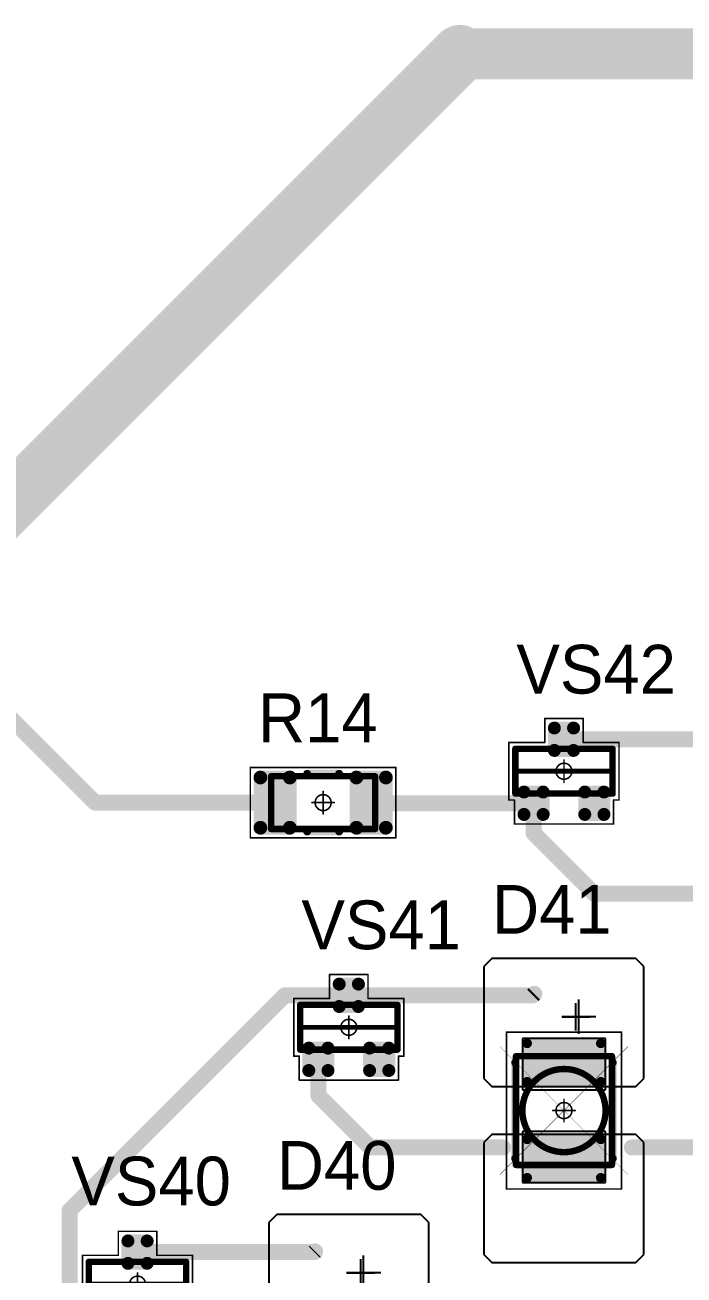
# Model space of a CAD drawing. Header units: millimetres. Extents: x 0 to 395, y 0 to 190.
# Drawn here: x 148.98 to 169.58, y 125.39 to 164.45 of the extents above; entities that cross this region are included whole.
import ezdxf

# ---------------------------------------------------------------- set-up
doc = ezdxf.new("R2010")
doc.units = ezdxf.units.MM
for name, color, linetype in [('Mechanical13', 56, 'Continuous'), ('Mechanical15', 56, 'Continuous'), ('Mechanical5', 56, 'Continuous'), ('TopLayer', 1, 'Continuous'), ('TopOverlay', 2, 'Continuous'), ('TopPaste', 8, 'Continuous'), ('TopSolder', 216, 'Continuous')]:
    doc.layers.add(name, color=color, linetype=linetype)

# ---------------------------------------------------------------- blocks, each defined once
blk = doc.blocks.new('SOT23_1142')
at = {"layer": 'Mechanical13', "const_width": 0.2}
for points in [[(-0.7, 1.52), (0.7, 1.52)], [(-0.7, 1.52), (-0.7, -1.52)], [(0.7, 1.52), (0.7, -1.52)], [(-0.7, -1.52), (0.7, -1.52)]]:
    blk.add_lwpolyline(points, dxfattribs=at)
at = {"layer": 'Mechanical13', "const_width": 0.1}
for points in [[(-0.75, 1.52, 1), (-0.65, 1.52, 1)], [(-0.75, 1.52, 1), (-0.65, 1.52, 1)], [(0.65, 1.52, 1), (0.75, 1.52, 1)], [(0.65, 1.52, 1), (0.75, 1.52, 1)], [(-0.75, -1.52, 1), (-0.65, -1.52, 1)], [(-0.75, -1.52, 1), (-0.65, -1.52, 1)], [(0.65, -1.52, 1), (0.75, -1.52, 1)], [(0.65, -1.52, 1), (0.75, -1.52, 1)]]:
    blk.add_lwpolyline(points, format="xyb", close=True, dxfattribs=at)
at = {"layer": 'Mechanical15', "const_width": 0.05}
for points in [[(-1.65, 1.55), (-1.65, -1.55)], [(-1.65, 1.55), (-0.9, 1.55)], [(-0.9, 1.72), (-0.9, 1.55)], [(-0.9, 1.72), (0.9, 1.72)], [(0.9, 1.72), (0.9, 0.6)], [(0.9, 0.6), (1.65, 0.6)], [(1.65, 0.6), (1.65, -0.6)], [(-0.35, 0), (0.35, 0)], [(0, 0.35), (0, -0.35)], [(0.9, -0.6), (1.65, -0.6)], [(0.9, -0.6), (0.9, -1.72)], [(-1.65, -1.55), (-0.9, -1.55)], [(-0.9, -1.55), (-0.9, -1.72)], [(-0.9, -1.72), (0.9, -1.72)]]:
    blk.add_lwpolyline(points, dxfattribs=at)
at = {"layer": 'Mechanical15'}
for points, const_width in [([(-1.662, 1.55, 1), (-1.637, 1.55, 1)], 0.025), ([(-1.662, 1.55, 1), (-1.637, 1.55, 1)], 0.025), ([(-0.913, 1.72, 1), (-0.888, 1.72, 1)], 0.025), ([(-0.913, 1.72, 1), (-0.888, 1.72, 1)], 0.025), ([(-0.913, 1.55, 1), (-0.888, 1.55, 1)], 0.025), ([(-0.913, 1.55, 1), (-0.888, 1.55, 1)], 0.025), ([(0.888, 1.72, 1), (0.913, 1.72, 1)], 0.025), ([(0.888, 1.72, 1), (0.913, 1.72, 1)], 0.025), ([(0.888, 0.6, 1), (0.913, 0.6, 1)], 0.025), ([(0.888, 0.6, 1), (0.913, 0.6, 1)], 0.025), ([(1.637, 0.6, 1), (1.662, 0.6, 1)], 0.025), ([(1.637, 0.6, 1), (1.662, 0.6, 1)], 0.025), ([(-0.362, 0, 1), (-0.337, 0, 1)], 0.025), ([(0.25, 0, 1), (-0.25, 0, 1)], 0.05), ([(-0.262, 0, 1), (-0.238, 0, 1)], 0.025), ([(-0.012, 0.35, 1), (0.012, 0.35, 1)], 0.025), ([(0.238, 0, 1), (0.262, 0, 1)], 0.025), ([(0.337, 0, 1), (0.362, 0, 1)], 0.025), ([(-0.012, -0.35, 1), (0.012, -0.35, 1)], 0.025), ([(0.888, -0.6, 1), (0.913, -0.6, 1)], 0.025), ([(0.888, -0.6, 1), (0.913, -0.6, 1)], 0.025), ([(1.637, -0.6, 1), (1.662, -0.6, 1)], 0.025), ([(1.637, -0.6, 1), (1.662, -0.6, 1)], 0.025), ([(-1.662, -1.55, 1), (-1.637, -1.55, 1)], 0.025), ([(-1.662, -1.55, 1), (-1.637, -1.55, 1)], 0.025), ([(-0.913, -1.55, 1), (-0.888, -1.55, 1)], 0.025), ([(-0.913, -1.55, 1), (-0.888, -1.55, 1)], 0.025), ([(-0.913, -1.72, 1), (-0.888, -1.72, 1)], 0.025), ([(-0.913, -1.72, 1), (-0.888, -1.72, 1)], 0.025), ([(0.888, -1.72, 1), (0.913, -1.72, 1)], 0.025), ([(0.888, -1.72, 1), (0.913, -1.72, 1)], 0.025)]:
    blk.add_lwpolyline(points, format="xyb", close=True, dxfattribs=dict(at, const_width=const_width))
at = {"layer": 'TopLayer', "const_width": 0.1}
for points in [[(-1.4, 1.25, 1), (-1.3, 1.25, 1)], [(-0.7, 1.25, 1), (-0.6, 1.25, 1)], [(-1.4, 0.65, 1), (-1.3, 0.65, 1)], [(-0.7, 0.65, 1), (-0.6, 0.65, 1)], [(0.6, 0.3, 1), (0.7, 0.3, 1)], [(1.3, 0.3, 1), (1.4, 0.3, 1)], [(0.6, -0.3, 1), (0.7, -0.3, 1)], [(1.3, -0.3, 1), (1.4, -0.3, 1)], [(-1.4, -0.65, 1), (-1.3, -0.65, 1)], [(-0.7, -0.65, 1), (-0.6, -0.65, 1)], [(-1.4, -1.25, 1), (-1.3, -1.25, 1)], [(-0.7, -1.25, 1), (-0.6, -1.25, 1)]]:
    blk.add_lwpolyline(points, format="xyb", close=True, dxfattribs=at)
at = {"layer": 'TopLayer'}
for points in [[(-1.45, 1.25), (-1.45, 0.65), (-0.55, 1.25), (-0.55, 0.65)], [(-1.35, 1.35), (-1.35, 0.55), (-0.65, 1.35), (-0.65, 0.55)], [(0.65, 0.4), (0.65, -0.4), (1.35, 0.4), (1.35, -0.4)], [(0.55, 0.3), (0.55, -0.3), (1.45, 0.3), (1.45, -0.3)], [(-1.45, -0.65), (-1.45, -1.25), (-0.55, -0.65), (-0.55, -1.25)], [(-1.35, -0.55), (-1.35, -1.35), (-0.65, -0.55), (-0.65, -1.35)]]:
    blk.add_solid(points, dxfattribs=at)
at = {"layer": 'TopOverlay', "const_width": 0.15}
blk.add_lwpolyline([(0, 1.5), (0, -1.5)], dxfattribs=at)
at = {"layer": 'TopOverlay', "const_width": 0.075}
for points in [[(-0.038, 1.5, 1), (0.038, 1.5, 1)], [(-0.038, -1.5, 1), (0.038, -1.5, 1)]]:
    blk.add_lwpolyline(points, format="xyb", close=True, dxfattribs=at)
at = {"layer": 'TopPaste', "const_width": 0.075}
for points in [[(-1.387, 1.25, 1), (-1.313, 1.25, 1)], [(-0.687, 1.25, 1), (-0.613, 1.25, 1)], [(-1.387, 0.65, 1), (-1.313, 0.65, 1)], [(-0.687, 0.65, 1), (-0.613, 0.65, 1)], [(0.613, 0.3, 1), (0.687, 0.3, 1)], [(1.313, 0.3, 1), (1.387, 0.3, 1)], [(0.613, -0.3, 1), (0.687, -0.3, 1)], [(1.313, -0.3, 1), (1.387, -0.3, 1)], [(-1.387, -0.65, 1), (-1.313, -0.65, 1)], [(-0.687, -0.65, 1), (-0.613, -0.65, 1)], [(-1.387, -1.25, 1), (-1.313, -1.25, 1)], [(-0.687, -1.25, 1), (-0.613, -1.25, 1)]]:
    blk.add_lwpolyline(points, format="xyb", close=True, dxfattribs=at)
at = {"layer": 'TopPaste'}
for points in [[(-1.425, 1.25), (-1.425, 0.65), (-0.575, 1.25), (-0.575, 0.65)], [(-1.35, 1.325), (-1.35, 0.575), (-0.65, 1.325), (-0.65, 0.575)], [(0.575, 0.3), (0.575, -0.3), (1.425, 0.3), (1.425, -0.3)], [(0.65, 0.375), (0.65, -0.375), (1.35, 0.375), (1.35, -0.375)], [(-1.425, -0.65), (-1.425, -1.25), (-0.575, -0.65), (-0.575, -1.25)], [(-1.35, -0.575), (-1.35, -1.325), (-0.65, -0.575), (-0.65, -1.325)]]:
    blk.add_solid(points, dxfattribs=at)
at = {"layer": 'TopSolder', "const_width": 0.202}
for points in [[(-1.451, 1.25, 1), (-1.249, 1.25, 1)], [(-0.751, 1.25, 1), (-0.549, 1.25, 1)], [(-1.451, 0.65, 1), (-1.249, 0.65, 1)], [(-0.751, 0.65, 1), (-0.549, 0.65, 1)], [(0.549, 0.3, 1), (0.751, 0.3, 1)], [(1.249, 0.3, 1), (1.451, 0.3, 1)], [(0.549, -0.3, 1), (0.751, -0.3, 1)], [(1.249, -0.3, 1), (1.451, -0.3, 1)], [(-1.451, -0.65, 1), (-1.249, -0.65, 1)], [(-0.751, -0.65, 1), (-0.549, -0.65, 1)], [(-1.451, -1.25, 1), (-1.249, -1.25, 1)], [(-0.751, -1.25, 1), (-0.549, -1.25, 1)]]:
    blk.add_lwpolyline(points, format="xyb", close=True, dxfattribs=at)
at = {"layer": 'TopSolder'}
for points in [[(-1.552, 1.25), (-1.552, 0.65), (-0.448, 1.25), (-0.448, 0.65)], [(-1.35, 1.452), (-1.35, 0.448), (-0.65, 1.452), (-0.65, 0.448)], [(0.65, 0.502), (0.65, -0.502), (1.35, 0.502), (1.35, -0.502)], [(0.448, 0.3), (0.448, -0.3), (1.552, 0.3), (1.552, -0.3)], [(-1.552, -0.65), (-1.552, -1.25), (-0.448, -0.65), (-0.448, -1.25)], [(-1.35, -0.448), (-1.35, -1.452), (-0.65, -0.448), (-0.65, -1.452)]]:
    blk.add_solid(points, dxfattribs=at)
blk = doc.blocks.new('SOT23_1143')
at = {"layer": 'Mechanical13', "const_width": 0.2}
for points in [[(-0.7, 1.52), (0.7, 1.52)], [(-0.7, 1.52), (-0.7, -1.52)], [(0.7, 1.52), (0.7, -1.52)], [(-0.7, -1.52), (0.7, -1.52)]]:
    blk.add_lwpolyline(points, dxfattribs=at)
at = {"layer": 'Mechanical13', "const_width": 0.1}
for points in [[(-0.75, 1.52, 1), (-0.65, 1.52, 1)], [(-0.75, 1.52, 1), (-0.65, 1.52, 1)], [(0.65, 1.52, 1), (0.75, 1.52, 1)], [(0.65, 1.52, 1), (0.75, 1.52, 1)], [(-0.75, -1.52, 1), (-0.65, -1.52, 1)], [(-0.75, -1.52, 1), (-0.65, -1.52, 1)], [(0.65, -1.52, 1), (0.75, -1.52, 1)], [(0.65, -1.52, 1), (0.75, -1.52, 1)]]:
    blk.add_lwpolyline(points, format="xyb", close=True, dxfattribs=at)
at = {"layer": 'Mechanical15', "const_width": 0.05}
for points in [[(-1.65, 1.55), (-1.65, -1.55)], [(-1.65, 1.55), (-0.9, 1.55)], [(-0.9, 1.72), (-0.9, 1.55)], [(-0.9, 1.72), (0.9, 1.72)], [(0.9, 1.72), (0.9, 0.6)], [(0.9, 0.6), (1.65, 0.6)], [(1.65, 0.6), (1.65, -0.6)], [(-0.35, 0), (0.35, 0)], [(0, 0.35), (0, -0.35)], [(0.9, -0.6), (1.65, -0.6)], [(0.9, -0.6), (0.9, -1.72)], [(-1.65, -1.55), (-0.9, -1.55)], [(-0.9, -1.55), (-0.9, -1.72)], [(-0.9, -1.72), (0.9, -1.72)]]:
    blk.add_lwpolyline(points, dxfattribs=at)
at = {"layer": 'Mechanical15'}
for points, const_width in [([(-1.662, 1.55, 1), (-1.637, 1.55, 1)], 0.025), ([(-1.662, 1.55, 1), (-1.637, 1.55, 1)], 0.025), ([(-0.913, 1.72, 1), (-0.888, 1.72, 1)], 0.025), ([(-0.913, 1.72, 1), (-0.888, 1.72, 1)], 0.025), ([(-0.913, 1.55, 1), (-0.888, 1.55, 1)], 0.025), ([(-0.913, 1.55, 1), (-0.888, 1.55, 1)], 0.025), ([(0.888, 1.72, 1), (0.913, 1.72, 1)], 0.025), ([(0.888, 1.72, 1), (0.913, 1.72, 1)], 0.025), ([(0.888, 0.6, 1), (0.913, 0.6, 1)], 0.025), ([(0.888, 0.6, 1), (0.913, 0.6, 1)], 0.025), ([(1.637, 0.6, 1), (1.662, 0.6, 1)], 0.025), ([(1.637, 0.6, 1), (1.662, 0.6, 1)], 0.025), ([(-0.362, 0, 1), (-0.337, 0, 1)], 0.025), ([(0.25, 0, 1), (-0.25, 0, 1)], 0.05), ([(-0.262, 0, 1), (-0.238, 0, 1)], 0.025), ([(-0.012, 0.35, 1), (0.012, 0.35, 1)], 0.025), ([(0.238, 0, 1), (0.262, 0, 1)], 0.025), ([(0.337, 0, 1), (0.362, 0, 1)], 0.025), ([(-0.012, -0.35, 1), (0.012, -0.35, 1)], 0.025), ([(0.888, -0.6, 1), (0.913, -0.6, 1)], 0.025), ([(0.888, -0.6, 1), (0.913, -0.6, 1)], 0.025), ([(1.637, -0.6, 1), (1.662, -0.6, 1)], 0.025), ([(1.637, -0.6, 1), (1.662, -0.6, 1)], 0.025), ([(-1.662, -1.55, 1), (-1.637, -1.55, 1)], 0.025), ([(-1.662, -1.55, 1), (-1.637, -1.55, 1)], 0.025), ([(-0.913, -1.55, 1), (-0.888, -1.55, 1)], 0.025), ([(-0.913, -1.55, 1), (-0.888, -1.55, 1)], 0.025), ([(-0.913, -1.72, 1), (-0.888, -1.72, 1)], 0.025), ([(-0.913, -1.72, 1), (-0.888, -1.72, 1)], 0.025), ([(0.888, -1.72, 1), (0.913, -1.72, 1)], 0.025), ([(0.888, -1.72, 1), (0.913, -1.72, 1)], 0.025)]:
    blk.add_lwpolyline(points, format="xyb", close=True, dxfattribs=dict(at, const_width=const_width))
at = {"layer": 'TopLayer', "const_width": 0.1}
for points in [[(-1.4, 1.25, 1), (-1.3, 1.25, 1)], [(-0.7, 1.25, 1), (-0.6, 1.25, 1)], [(-1.4, 0.65, 1), (-1.3, 0.65, 1)], [(-0.7, 0.65, 1), (-0.6, 0.65, 1)], [(0.6, 0.3, 1), (0.7, 0.3, 1)], [(1.3, 0.3, 1), (1.4, 0.3, 1)], [(0.6, -0.3, 1), (0.7, -0.3, 1)], [(1.3, -0.3, 1), (1.4, -0.3, 1)], [(-1.4, -0.65, 1), (-1.3, -0.65, 1)], [(-0.7, -0.65, 1), (-0.6, -0.65, 1)], [(-1.4, -1.25, 1), (-1.3, -1.25, 1)], [(-0.7, -1.25, 1), (-0.6, -1.25, 1)]]:
    blk.add_lwpolyline(points, format="xyb", close=True, dxfattribs=at)
at = {"layer": 'TopLayer'}
for points in [[(-1.45, 1.25), (-1.45, 0.65), (-0.55, 1.25), (-0.55, 0.65)], [(-1.35, 1.35), (-1.35, 0.55), (-0.65, 1.35), (-0.65, 0.55)], [(0.65, 0.4), (0.65, -0.4), (1.35, 0.4), (1.35, -0.4)], [(0.55, 0.3), (0.55, -0.3), (1.45, 0.3), (1.45, -0.3)], [(-1.45, -0.65), (-1.45, -1.25), (-0.55, -0.65), (-0.55, -1.25)], [(-1.35, -0.55), (-1.35, -1.35), (-0.65, -0.55), (-0.65, -1.35)]]:
    blk.add_solid(points, dxfattribs=at)
at = {"layer": 'TopOverlay', "const_width": 0.15}
blk.add_lwpolyline([(0, 1.5), (0, -1.5)], dxfattribs=at)
at = {"layer": 'TopOverlay', "const_width": 0.075}
for points in [[(-0.038, 1.5, 1), (0.038, 1.5, 1)], [(-0.038, -1.5, 1), (0.038, -1.5, 1)]]:
    blk.add_lwpolyline(points, format="xyb", close=True, dxfattribs=at)
at = {"layer": 'TopPaste', "const_width": 0.075}
for points in [[(-1.387, 1.25, 1), (-1.313, 1.25, 1)], [(-0.687, 1.25, 1), (-0.613, 1.25, 1)], [(-1.387, 0.65, 1), (-1.313, 0.65, 1)], [(-0.687, 0.65, 1), (-0.613, 0.65, 1)], [(0.613, 0.3, 1), (0.687, 0.3, 1)], [(1.313, 0.3, 1), (1.387, 0.3, 1)], [(0.613, -0.3, 1), (0.687, -0.3, 1)], [(1.313, -0.3, 1), (1.387, -0.3, 1)], [(-1.387, -0.65, 1), (-1.313, -0.65, 1)], [(-0.687, -0.65, 1), (-0.613, -0.65, 1)], [(-1.387, -1.25, 1), (-1.313, -1.25, 1)], [(-0.687, -1.25, 1), (-0.613, -1.25, 1)]]:
    blk.add_lwpolyline(points, format="xyb", close=True, dxfattribs=at)
at = {"layer": 'TopPaste'}
for points in [[(-1.425, 1.25), (-1.425, 0.65), (-0.575, 1.25), (-0.575, 0.65)], [(-1.35, 1.325), (-1.35, 0.575), (-0.65, 1.325), (-0.65, 0.575)], [(0.575, 0.3), (0.575, -0.3), (1.425, 0.3), (1.425, -0.3)], [(0.65, 0.375), (0.65, -0.375), (1.35, 0.375), (1.35, -0.375)], [(-1.425, -0.65), (-1.425, -1.25), (-0.575, -0.65), (-0.575, -1.25)], [(-1.35, -0.575), (-1.35, -1.325), (-0.65, -0.575), (-0.65, -1.325)]]:
    blk.add_solid(points, dxfattribs=at)
at = {"layer": 'TopSolder', "const_width": 0.202}
for points in [[(-1.451, 1.25, 1), (-1.249, 1.25, 1)], [(-0.751, 1.25, 1), (-0.549, 1.25, 1)], [(-1.451, 0.65, 1), (-1.249, 0.65, 1)], [(-0.751, 0.65, 1), (-0.549, 0.65, 1)], [(0.549, 0.3, 1), (0.751, 0.3, 1)], [(1.249, 0.3, 1), (1.451, 0.3, 1)], [(0.549, -0.3, 1), (0.751, -0.3, 1)], [(1.249, -0.3, 1), (1.451, -0.3, 1)], [(-1.451, -0.65, 1), (-1.249, -0.65, 1)], [(-0.751, -0.65, 1), (-0.549, -0.65, 1)], [(-1.451, -1.25, 1), (-1.249, -1.25, 1)], [(-0.751, -1.25, 1), (-0.549, -1.25, 1)]]:
    blk.add_lwpolyline(points, format="xyb", close=True, dxfattribs=at)
at = {"layer": 'TopSolder'}
for points in [[(-1.552, 1.25), (-1.552, 0.65), (-0.448, 1.25), (-0.448, 0.65)], [(-1.35, 1.452), (-1.35, 0.448), (-0.65, 1.452), (-0.65, 0.448)], [(0.65, 0.502), (0.65, -0.502), (1.35, 0.502), (1.35, -0.502)], [(0.448, 0.3), (0.448, -0.3), (1.552, 0.3), (1.552, -0.3)], [(-1.552, -0.65), (-1.552, -1.25), (-0.448, -0.65), (-0.448, -1.25)], [(-1.35, -0.448), (-1.35, -1.452), (-0.65, -0.448), (-0.65, -1.452)]]:
    blk.add_solid(points, dxfattribs=at)
blk = doc.blocks.new('SOT23_1144')
at = {"layer": 'Mechanical13', "const_width": 0.2}
for points in [[(-0.7, 1.52), (-0.7, -1.52)], [(-0.7, 1.52), (0.7, 1.52)], [(0.7, 1.52), (0.7, -1.52)], [(-0.7, -1.52), (0.7, -1.52)]]:
    blk.add_lwpolyline(points, dxfattribs=at)
at = {"layer": 'Mechanical13', "const_width": 0.1}
for points in [[(-0.75, 1.52, 1), (-0.65, 1.52, 1)], [(-0.75, 1.52, 1), (-0.65, 1.52, 1)], [(0.65, 1.52, 1), (0.75, 1.52, 1)], [(0.65, 1.52, 1), (0.75, 1.52, 1)], [(-0.75, -1.52, 1), (-0.65, -1.52, 1)], [(-0.75, -1.52, 1), (-0.65, -1.52, 1)], [(0.65, -1.52, 1), (0.75, -1.52, 1)], [(0.65, -1.52, 1), (0.75, -1.52, 1)]]:
    blk.add_lwpolyline(points, format="xyb", close=True, dxfattribs=at)
at = {"layer": 'Mechanical15', "const_width": 0.05}
for points in [[(-1.65, 1.55), (-0.9, 1.55)], [(-1.65, 1.55), (-1.65, -1.55)], [(-0.9, 1.72), (0.9, 1.72)], [(-0.9, 1.72), (-0.9, 1.55)], [(0.9, 1.72), (0.9, 0.6)], [(0.9, 0.6), (1.65, 0.6)], [(1.65, 0.6), (1.65, -0.6)], [(-0.35, 0), (0.35, 0)], [(0, 0.35), (0, -0.35)], [(0.9, -0.6), (0.9, -1.72)], [(0.9, -0.6), (1.65, -0.6)], [(-1.65, -1.55), (-0.9, -1.55)], [(-0.9, -1.55), (-0.9, -1.72)], [(-0.9, -1.72), (0.9, -1.72)]]:
    blk.add_lwpolyline(points, dxfattribs=at)
at = {"layer": 'Mechanical15'}
for points, const_width in [([(-1.662, 1.55, 1), (-1.637, 1.55, 1)], 0.025), ([(-1.662, 1.55, 1), (-1.637, 1.55, 1)], 0.025), ([(-0.913, 1.72, 1), (-0.888, 1.72, 1)], 0.025), ([(-0.913, 1.72, 1), (-0.888, 1.72, 1)], 0.025), ([(-0.913, 1.55, 1), (-0.888, 1.55, 1)], 0.025), ([(-0.913, 1.55, 1), (-0.888, 1.55, 1)], 0.025), ([(0.888, 1.72, 1), (0.913, 1.72, 1)], 0.025), ([(0.888, 1.72, 1), (0.913, 1.72, 1)], 0.025), ([(0.888, 0.6, 1), (0.913, 0.6, 1)], 0.025), ([(0.888, 0.6, 1), (0.913, 0.6, 1)], 0.025), ([(1.637, 0.6, 1), (1.662, 0.6, 1)], 0.025), ([(1.637, 0.6, 1), (1.662, 0.6, 1)], 0.025), ([(-0.362, 0, 1), (-0.337, 0, 1)], 0.025), ([(0.25, 0, 1), (-0.25, 0, 1)], 0.05), ([(-0.262, 0, 1), (-0.238, 0, 1)], 0.025), ([(-0.012, 0.35, 1), (0.012, 0.35, 1)], 0.025), ([(0.238, 0, 1), (0.262, 0, 1)], 0.025), ([(0.337, 0, 1), (0.362, 0, 1)], 0.025), ([(-0.012, -0.35, 1), (0.012, -0.35, 1)], 0.025), ([(0.888, -0.6, 1), (0.913, -0.6, 1)], 0.025), ([(0.888, -0.6, 1), (0.913, -0.6, 1)], 0.025), ([(1.637, -0.6, 1), (1.662, -0.6, 1)], 0.025), ([(1.637, -0.6, 1), (1.662, -0.6, 1)], 0.025), ([(-1.662, -1.55, 1), (-1.637, -1.55, 1)], 0.025), ([(-1.662, -1.55, 1), (-1.637, -1.55, 1)], 0.025), ([(-0.913, -1.55, 1), (-0.888, -1.55, 1)], 0.025), ([(-0.913, -1.55, 1), (-0.888, -1.55, 1)], 0.025), ([(-0.913, -1.72, 1), (-0.888, -1.72, 1)], 0.025), ([(-0.913, -1.72, 1), (-0.888, -1.72, 1)], 0.025), ([(0.888, -1.72, 1), (0.913, -1.72, 1)], 0.025), ([(0.888, -1.72, 1), (0.913, -1.72, 1)], 0.025)]:
    blk.add_lwpolyline(points, format="xyb", close=True, dxfattribs=dict(at, const_width=const_width))
at = {"layer": 'TopLayer', "const_width": 0.1}
for points in [[(-1.4, 1.25, 1), (-1.3, 1.25, 1)], [(-0.7, 1.25, 1), (-0.6, 1.25, 1)], [(-1.4, 0.65, 1), (-1.3, 0.65, 1)], [(-0.7, 0.65, 1), (-0.6, 0.65, 1)], [(0.6, 0.3, 1), (0.7, 0.3, 1)], [(1.3, 0.3, 1), (1.4, 0.3, 1)], [(0.6, -0.3, 1), (0.7, -0.3, 1)], [(1.3, -0.3, 1), (1.4, -0.3, 1)], [(-1.4, -0.65, 1), (-1.3, -0.65, 1)], [(-0.7, -0.65, 1), (-0.6, -0.65, 1)], [(-1.4, -1.25, 1), (-1.3, -1.25, 1)], [(-0.7, -1.25, 1), (-0.6, -1.25, 1)]]:
    blk.add_lwpolyline(points, format="xyb", close=True, dxfattribs=at)
at = {"layer": 'TopLayer'}
for points in [[(-1.45, 1.25), (-1.45, 0.65), (-0.55, 1.25), (-0.55, 0.65)], [(-1.35, 1.35), (-1.35, 0.55), (-0.65, 1.35), (-0.65, 0.55)], [(0.65, 0.4), (0.65, -0.4), (1.35, 0.4), (1.35, -0.4)], [(0.55, 0.3), (0.55, -0.3), (1.45, 0.3), (1.45, -0.3)], [(-1.45, -0.65), (-1.45, -1.25), (-0.55, -0.65), (-0.55, -1.25)], [(-1.35, -0.55), (-1.35, -1.35), (-0.65, -0.55), (-0.65, -1.35)]]:
    blk.add_solid(points, dxfattribs=at)
at = {"layer": 'TopOverlay', "const_width": 0.15}
blk.add_lwpolyline([(0, 1.5), (0, -1.5)], dxfattribs=at)
at = {"layer": 'TopOverlay', "const_width": 0.075}
for points in [[(-0.038, 1.5, 1), (0.038, 1.5, 1)], [(-0.038, -1.5, 1), (0.038, -1.5, 1)]]:
    blk.add_lwpolyline(points, format="xyb", close=True, dxfattribs=at)
at = {"layer": 'TopPaste', "const_width": 0.075}
for points in [[(-1.387, 1.25, 1), (-1.313, 1.25, 1)], [(-0.687, 1.25, 1), (-0.613, 1.25, 1)], [(-1.387, 0.65, 1), (-1.313, 0.65, 1)], [(-0.687, 0.65, 1), (-0.613, 0.65, 1)], [(0.613, 0.3, 1), (0.687, 0.3, 1)], [(1.313, 0.3, 1), (1.387, 0.3, 1)], [(0.613, -0.3, 1), (0.687, -0.3, 1)], [(1.313, -0.3, 1), (1.387, -0.3, 1)], [(-1.387, -0.65, 1), (-1.313, -0.65, 1)], [(-0.687, -0.65, 1), (-0.613, -0.65, 1)], [(-1.387, -1.25, 1), (-1.313, -1.25, 1)], [(-0.687, -1.25, 1), (-0.613, -1.25, 1)]]:
    blk.add_lwpolyline(points, format="xyb", close=True, dxfattribs=at)
at = {"layer": 'TopPaste'}
for points in [[(-1.425, 1.25), (-1.425, 0.65), (-0.575, 1.25), (-0.575, 0.65)], [(-1.35, 1.325), (-1.35, 0.575), (-0.65, 1.325), (-0.65, 0.575)], [(0.575, 0.3), (0.575, -0.3), (1.425, 0.3), (1.425, -0.3)], [(0.65, 0.375), (0.65, -0.375), (1.35, 0.375), (1.35, -0.375)], [(-1.425, -0.65), (-1.425, -1.25), (-0.575, -0.65), (-0.575, -1.25)], [(-1.35, -0.575), (-1.35, -1.325), (-0.65, -0.575), (-0.65, -1.325)]]:
    blk.add_solid(points, dxfattribs=at)
at = {"layer": 'TopSolder', "const_width": 0.202}
for points in [[(-1.451, 1.25, 1), (-1.249, 1.25, 1)], [(-0.751, 1.25, 1), (-0.549, 1.25, 1)], [(-1.451, 0.65, 1), (-1.249, 0.65, 1)], [(-0.751, 0.65, 1), (-0.549, 0.65, 1)], [(0.549, 0.3, 1), (0.751, 0.3, 1)], [(1.249, 0.3, 1), (1.451, 0.3, 1)], [(0.549, -0.3, 1), (0.751, -0.3, 1)], [(1.249, -0.3, 1), (1.451, -0.3, 1)], [(-1.451, -0.65, 1), (-1.249, -0.65, 1)], [(-0.751, -0.65, 1), (-0.549, -0.65, 1)], [(-1.451, -1.25, 1), (-1.249, -1.25, 1)], [(-0.751, -1.25, 1), (-0.549, -1.25, 1)]]:
    blk.add_lwpolyline(points, format="xyb", close=True, dxfattribs=at)
at = {"layer": 'TopSolder'}
for points in [[(-1.552, 1.25), (-1.552, 0.65), (-0.448, 1.25), (-0.448, 0.65)], [(-1.35, 1.452), (-1.35, 0.448), (-0.65, 1.452), (-0.65, 0.448)], [(0.65, 0.502), (0.65, -0.502), (1.35, 0.502), (1.35, -0.502)], [(0.448, 0.3), (0.448, -0.3), (1.552, 0.3), (1.552, -0.3)], [(-1.552, -0.65), (-1.552, -1.25), (-0.448, -0.65), (-0.448, -1.25)], [(-1.35, -0.448), (-1.35, -1.452), (-0.65, -0.448), (-0.65, -1.452)]]:
    blk.add_solid(points, dxfattribs=at)
blk = doc.blocks.new('RC1206S_1209')
at = {"layer": 'Mechanical13', "const_width": 0.2}
for points in [[(-1.625, 0.825), (-1.625, -0.825)], [(1.625, 0.825), (-1.625, 0.825)], [(1.625, 0.825), (1.625, -0.825)], [(1.625, -0.825), (-1.625, -0.825)]]:
    blk.add_lwpolyline(points, dxfattribs=at)
at = {"layer": 'Mechanical13', "const_width": 0.1}
for points in [[(-1.675, 0.825, 1), (-1.575, 0.825, 1)], [(-1.675, 0.825, 1), (-1.575, 0.825, 1)], [(1.575, 0.825, 1), (1.675, 0.825, 1)], [(1.575, 0.825, 1), (1.675, 0.825, 1)], [(-1.675, -0.825, 1), (-1.575, -0.825, 1)], [(-1.675, -0.825, 1), (-1.575, -0.825, 1)], [(1.575, -0.825, 1), (1.675, -0.825, 1)], [(1.575, -0.825, 1), (1.675, -0.825, 1)]]:
    blk.add_lwpolyline(points, format="xyb", close=True, dxfattribs=at)
at = {"layer": 'Mechanical15', "const_width": 0.05}
for points in [[(-2.275, 1.1), (-2.275, -1.1)], [(2.275, 1.1), (-2.275, 1.1)], [(2.275, 1.1), (2.275, -1.1)], [(0.35, 0), (-0.35, 0)], [(0, 0.35), (0, -0.35)], [(2.275, -1.1), (-2.275, -1.1)]]:
    blk.add_lwpolyline(points, dxfattribs=at)
at = {"layer": 'Mechanical15'}
for points, const_width in [([(-2.287, 1.1, 1), (-2.262, 1.1, 1)], 0.025), ([(-2.287, 1.1, 1), (-2.262, 1.1, 1)], 0.025), ([(2.262, 1.1, 1), (2.287, 1.1, 1)], 0.025), ([(2.262, 1.1, 1), (2.287, 1.1, 1)], 0.025), ([(-0.362, 0, 1), (-0.337, 0, 1)], 0.025), ([(0.25, 0, 1), (-0.25, 0, 1)], 0.05), ([(-0.262, 0, 1), (-0.238, 0, 1)], 0.025), ([(-0.012, 0.35, 1), (0.012, 0.35, 1)], 0.025), ([(0.238, 0, 1), (0.262, 0, 1)], 0.025), ([(0.337, 0, 1), (0.362, 0, 1)], 0.025), ([(-0.012, -0.35, 1), (0.012, -0.35, 1)], 0.025), ([(-2.287, -1.1, 1), (-2.262, -1.1, 1)], 0.025), ([(-2.287, -1.1, 1), (-2.262, -1.1, 1)], 0.025), ([(2.262, -1.1, 1), (2.287, -1.1, 1)], 0.025), ([(2.262, -1.1, 1), (2.287, -1.1, 1)], 0.025)]:
    blk.add_lwpolyline(points, format="xyb", close=True, dxfattribs=dict(at, const_width=const_width))
at = {"layer": 'TopLayer', "const_width": 0.115}
for points in [[(-2.018, 0.785, 1), (-1.903, 0.785, 1)], [(-1.098, 0.785, 1), (-0.983, 0.785, 1)], [(0.983, 0.785, 1), (1.098, 0.785, 1)], [(1.903, 0.785, 1), (2.018, 0.785, 1)], [(-2.018, -0.785, 1), (-1.903, -0.785, 1)], [(-1.098, -0.785, 1), (-0.983, -0.785, 1)], [(0.983, -0.785, 1), (1.098, -0.785, 1)], [(1.903, -0.785, 1), (2.018, -0.785, 1)]]:
    blk.add_lwpolyline(points, format="xyb", close=True, dxfattribs=at)
at = {"layer": 'TopLayer'}
for points in [[(-2.075, -0.785), (-0.925, -0.785), (-2.075, 0.785), (-0.925, 0.785)], [(-1.96, -0.9), (-1.04, -0.9), (-1.96, 0.9), (-1.04, 0.9)], [(0.925, -0.785), (2.075, -0.785), (0.925, 0.785), (2.075, 0.785)], [(1.04, -0.9), (1.96, -0.9), (1.04, 0.9), (1.96, 0.9)]]:
    blk.add_solid(points, dxfattribs=at)
at = {"layer": 'TopOverlay', "const_width": 0.25}
for points in [[(0.5, 0.9), (-0.5, 0.9)], [(0.5, -0.9), (-0.5, -0.9)]]:
    blk.add_lwpolyline(points, dxfattribs=at)
at = {"layer": 'TopOverlay', "const_width": 0.125}
for points in [[(-0.562, 0.9, 1), (-0.437, 0.9, 1)], [(0.437, 0.9, 1), (0.562, 0.9, 1)], [(-0.562, -0.9, 1), (-0.437, -0.9, 1)], [(0.437, -0.9, 1), (0.562, -0.9, 1)]]:
    blk.add_lwpolyline(points, format="xyb", close=True, dxfattribs=at)
at = {"layer": 'TopPaste', "const_width": 0.09}
for points in [[(-2.005, 0.785, 1), (-1.915, 0.785, 1)], [(-1.085, 0.785, 1), (-0.995, 0.785, 1)], [(0.995, 0.785, 1), (1.085, 0.785, 1)], [(1.915, 0.785, 1), (2.005, 0.785, 1)], [(-2.005, -0.785, 1), (-1.915, -0.785, 1)], [(-1.085, -0.785, 1), (-0.995, -0.785, 1)], [(0.995, -0.785, 1), (1.085, -0.785, 1)], [(1.915, -0.785, 1), (2.005, -0.785, 1)]]:
    blk.add_lwpolyline(points, format="xyb", close=True, dxfattribs=at)
at = {"layer": 'TopPaste'}
for points in [[(-2.05, -0.785), (-0.95, -0.785), (-2.05, 0.785), (-0.95, 0.785)], [(-1.96, -0.875), (-1.04, -0.875), (-1.96, 0.875), (-1.04, 0.875)], [(0.95, -0.785), (2.05, -0.785), (0.95, 0.785), (2.05, 0.785)], [(1.04, -0.875), (1.96, -0.875), (1.04, 0.875), (1.96, 0.875)]]:
    blk.add_solid(points, dxfattribs=at)
at = {"layer": 'TopSolder', "const_width": 0.215}
for points in [[(-2.068, 0.785, 1), (-1.853, 0.785, 1)], [(-1.148, 0.785, 1), (-0.933, 0.785, 1)], [(0.933, 0.785, 1), (1.148, 0.785, 1)], [(1.853, 0.785, 1), (2.068, 0.785, 1)], [(-2.068, -0.785, 1), (-1.853, -0.785, 1)], [(-1.148, -0.785, 1), (-0.933, -0.785, 1)], [(0.933, -0.785, 1), (1.148, -0.785, 1)], [(1.853, -0.785, 1), (2.068, -0.785, 1)]]:
    blk.add_lwpolyline(points, format="xyb", close=True, dxfattribs=at)
at = {"layer": 'TopSolder'}
for points in [[(-2.175, -0.785), (-0.825, -0.785), (-2.175, 0.785), (-0.825, 0.785)], [(-1.96, -1), (-1.04, -1), (-1.96, 1), (-1.04, 1)], [(0.825, -0.785), (2.175, -0.785), (0.825, 0.785), (2.175, 0.785)], [(1.04, -1), (1.96, -1), (1.04, 1), (1.96, 1)]]:
    blk.add_solid(points, dxfattribs=at)
blk = doc.blocks.new('T66G_4_1292')
at = {"layer": 'Mechanical13'}
for p, q in [((2.936, 0.071), (2.936, -1)), ((2.4, -0.464), (3.471, -0.464))]:
    blk.add_line(p, q, dxfattribs=at)
at = {"layer": 'Mechanical13', "const_width": 0.2}
for points in [[(-1.7, 1.5), (1.7, 1.5)], [(-1.7, 1.5), (-1.7, -1.5)], [(1.7, 1.5), (1.7, -1.5)], [(-1.7, -1.5), (1.7, -1.5)]]:
    blk.add_lwpolyline(points, dxfattribs=at)
at = {"layer": 'Mechanical13'}
for points, const_width in [([(-1.75, 1.5, 1), (-1.65, 1.5, 1)], 0.1), ([(-1.75, 1.5, 1), (-1.65, 1.5, 1)], 0.1), ([(1.65, 1.5, 1), (1.75, 1.5, 1)], 0.1), ([(1.65, 1.5, 1), (1.75, 1.5, 1)], 0.1), ([(1.3, 0, 1), (-1.3, 0, 1)], 0.2), ([(-1.35, 0, 1), (-1.25, 0, 1)], 0.1), ([(1.25, 0, 1), (1.35, 0, 1)], 0.1), ([(-1.75, -1.5, 1), (-1.65, -1.5, 1)], 0.1), ([(-1.75, -1.5, 1), (-1.65, -1.5, 1)], 0.1), ([(1.65, -1.5, 1), (1.75, -1.5, 1)], 0.1), ([(1.65, -1.5, 1), (1.75, -1.5, 1)], 0.1)]:
    blk.add_lwpolyline(points, format="xyb", close=True, dxfattribs=dict(at, const_width=const_width))
at = {"layer": 'Mechanical15', "const_width": 0.05}
for points in [[(-2.45, 1.8), (-2.45, -1.8)], [(-2.45, 1.8), (2.45, 1.8)], [(2.45, 1.8), (2.45, -1.8)], [(-0.35, 0), (0.35, 0)], [(0, 0.35), (0, -0.35)], [(-2.45, -1.8), (2.45, -1.8)]]:
    blk.add_lwpolyline(points, dxfattribs=at)
at = {"layer": 'Mechanical15'}
for points, const_width in [([(-2.462, 1.8, 1), (-2.438, 1.8, 1)], 0.025), ([(-2.462, 1.8, 1), (-2.438, 1.8, 1)], 0.025), ([(2.438, 1.8, 1), (2.462, 1.8, 1)], 0.025), ([(2.438, 1.8, 1), (2.462, 1.8, 1)], 0.025), ([(-0.362, 0, 1), (-0.337, 0, 1)], 0.025), ([(0.25, 0, 1), (-0.25, 0, 1)], 0.05), ([(-0.262, 0, 1), (-0.238, 0, 1)], 0.025), ([(-0.012, 0.35, 1), (0.012, 0.35, 1)], 0.025), ([(0.238, 0, 1), (0.262, 0, 1)], 0.025), ([(0.337, 0, 1), (0.362, 0, 1)], 0.025), ([(-0.012, -0.35, 1), (0.012, -0.35, 1)], 0.025), ([(-2.462, -1.8, 1), (-2.438, -1.8, 1)], 0.025), ([(-2.462, -1.8, 1), (-2.438, -1.8, 1)], 0.025), ([(2.438, -1.8, 1), (2.462, -1.8, 1)], 0.025), ([(2.438, -1.8, 1), (2.462, -1.8, 1)], 0.025)]:
    blk.add_lwpolyline(points, format="xyb", close=True, dxfattribs=dict(at, const_width=const_width))
at = {"layer": 'TopLayer'}
for p, q in [((-4.5, 2.5), (-4.75, 2.25)), ((-1, 2.5), (-4.5, 2.5)), ((-0.75, 2.25), (-1, 2.5)), ((1, 2.5), (0.75, 2.25)), ((4.5, 2.5), (1, 2.5)), ((4.75, 2.25), (4.5, 2.5)), ((-4.75, 2.25), (-4.75, -2.25)), ((-0.75, -2.25), (-0.75, 2.25)), ((0.75, 2.25), (0.75, -2.25)), ((4.75, -2.25), (4.75, 2.25)), ((-4.75, -2.25), (-4.5, -2.5)), ((-1, -2.5), (-0.75, -2.25)), ((0.75, -2.25), (1, -2.5)), ((4.5, -2.5), (4.75, -2.25)), ((-4.5, -2.5), (-1, -2.5)), ((1, -2.5), (4.5, -2.5))]:
    blk.add_line(p, q, dxfattribs=at)
at = {"layer": 'TopLayer', "const_width": 0.15}
for points in [[(-2.175, 1.15, 1), (-2.025, 1.15, 1)], [(-0.975, 1.15, 1), (-0.825, 1.15, 1)], [(0.825, 1.15, 1), (0.975, 1.15, 1)], [(2.025, 1.15, 1), (2.175, 1.15, 1)], [(-2.175, -1.15, 1), (-2.025, -1.15, 1)], [(-0.975, -1.15, 1), (-0.825, -1.15, 1)], [(0.825, -1.15, 1), (0.975, -1.15, 1)], [(2.025, -1.15, 1), (2.175, -1.15, 1)]]:
    blk.add_lwpolyline(points, format="xyb", close=True, dxfattribs=at)
at = {"layer": 'TopLayer'}
for points in [[(-0.9, 1.3), (-2.1, 1.3), (-0.9, -1.3), (-2.1, -1.3)], [(2.1, 1.3), (0.9, 1.3), (2.1, -1.3), (0.9, -1.3)], [(-0.75, 1.15), (-2.25, 1.15), (-0.75, -1.15), (-2.25, -1.15)], [(2.25, 1.15), (0.75, 1.15), (2.25, -1.15), (0.75, -1.15)]]:
    blk.add_solid(points, dxfattribs=at)
at = {"layer": 'TopOverlay'}
for p, q in [((2.928, 0.057), (2.928, -0.8)), ((2.5, -0.372), (3.357, -0.372))]:
    blk.add_line(p, q, dxfattribs=at)
at = {"layer": 'TopOverlay', "const_width": 0.25}
for points in [[(-1.5, 1.525), (1.5, 1.525)], [(-1.5, -1.525), (1.5, -1.525)]]:
    blk.add_lwpolyline(points, dxfattribs=at)
at = {"layer": 'TopOverlay', "const_width": 0.125}
for points in [[(-1.562, 1.525, 1), (-1.438, 1.525, 1)], [(1.438, 1.525, 1), (1.562, 1.525, 1)], [(-1.562, -1.525, 1), (-1.438, -1.525, 1)], [(1.438, -1.525, 1), (1.562, -1.525, 1)]]:
    blk.add_lwpolyline(points, format="xyb", close=True, dxfattribs=at)
at = {"layer": 'TopPaste', "const_width": 0.125}
for points in [[(-2.162, 1.15, 1), (-2.037, 1.15, 1)], [(-0.962, 1.15, 1), (-0.838, 1.15, 1)], [(0.838, 1.15, 1), (0.962, 1.15, 1)], [(2.037, 1.15, 1), (2.162, 1.15, 1)], [(-2.162, -1.15, 1), (-2.037, -1.15, 1)], [(-0.962, -1.15, 1), (-0.838, -1.15, 1)], [(0.838, -1.15, 1), (0.962, -1.15, 1)], [(2.037, -1.15, 1), (2.162, -1.15, 1)]]:
    blk.add_lwpolyline(points, format="xyb", close=True, dxfattribs=at)
at = {"layer": 'TopPaste'}
for points in [[(-0.9, 1.275), (-2.1, 1.275), (-0.9, -1.275), (-2.1, -1.275)], [(2.1, 1.275), (0.9, 1.275), (2.1, -1.275), (0.9, -1.275)], [(-0.775, 1.15), (-2.225, 1.15), (-0.775, -1.15), (-2.225, -1.15)], [(2.225, 1.15), (0.775, 1.15), (2.225, -1.15), (0.775, -1.15)]]:
    blk.add_solid(points, dxfattribs=at)
at = {"layer": 'TopSolder'}
for p, q in [((-2.25, 1.3), (-2.25, -1.3)), ((-0.65, 1.3), (-2.25, 1.3)), ((-0.65, -1.3), (-0.65, 1.3)), ((0.65, 1.3), (0.65, -1.3)), ((2.25, 1.3), (0.65, 1.3)), ((2.25, -1.3), (2.25, 1.3)), ((-2.25, -1.3), (-0.65, -1.3)), ((0.65, -1.3), (2.25, -1.3))]:
    blk.add_line(p, q, dxfattribs=at)
blk = doc.blocks.new('T66G_4_1293')
at = {"layer": 'Mechanical13'}
for p, q in [((2.936, 0.071), (2.936, -1)), ((2.4, -0.464), (3.471, -0.464))]:
    blk.add_line(p, q, dxfattribs=at)
at = {"layer": 'Mechanical13', "const_width": 0.2}
for points in [[(-1.7, 1.5), (1.7, 1.5)], [(-1.7, 1.5), (-1.7, -1.5)], [(1.7, 1.5), (1.7, -1.5)], [(-1.7, -1.5), (1.7, -1.5)]]:
    blk.add_lwpolyline(points, dxfattribs=at)
at = {"layer": 'Mechanical13'}
for points, const_width in [([(-1.75, 1.5, 1), (-1.65, 1.5, 1)], 0.1), ([(-1.75, 1.5, 1), (-1.65, 1.5, 1)], 0.1), ([(1.65, 1.5, 1), (1.75, 1.5, 1)], 0.1), ([(1.65, 1.5, 1), (1.75, 1.5, 1)], 0.1), ([(1.3, 0, 1), (-1.3, 0, 1)], 0.2), ([(-1.35, 0, 1), (-1.25, 0, 1)], 0.1), ([(1.25, 0, 1), (1.35, 0, 1)], 0.1), ([(-1.75, -1.5, 1), (-1.65, -1.5, 1)], 0.1), ([(-1.75, -1.5, 1), (-1.65, -1.5, 1)], 0.1), ([(1.65, -1.5, 1), (1.75, -1.5, 1)], 0.1), ([(1.65, -1.5, 1), (1.75, -1.5, 1)], 0.1)]:
    blk.add_lwpolyline(points, format="xyb", close=True, dxfattribs=dict(at, const_width=const_width))
at = {"layer": 'Mechanical15', "const_width": 0.05}
for points in [[(-2.45, 1.8), (-2.45, -1.8)], [(-2.45, 1.8), (2.45, 1.8)], [(2.45, 1.8), (2.45, -1.8)], [(-0.35, 0), (0.35, 0)], [(0, 0.35), (0, -0.35)], [(-2.45, -1.8), (2.45, -1.8)]]:
    blk.add_lwpolyline(points, dxfattribs=at)
at = {"layer": 'Mechanical15'}
for points, const_width in [([(-2.462, 1.8, 1), (-2.438, 1.8, 1)], 0.025), ([(-2.462, 1.8, 1), (-2.438, 1.8, 1)], 0.025), ([(2.438, 1.8, 1), (2.462, 1.8, 1)], 0.025), ([(2.438, 1.8, 1), (2.462, 1.8, 1)], 0.025), ([(-0.362, 0, 1), (-0.337, 0, 1)], 0.025), ([(0.25, 0, 1), (-0.25, 0, 1)], 0.05), ([(-0.262, 0, 1), (-0.238, 0, 1)], 0.025), ([(-0.012, 0.35, 1), (0.012, 0.35, 1)], 0.025), ([(0.238, 0, 1), (0.262, 0, 1)], 0.025), ([(0.337, 0, 1), (0.362, 0, 1)], 0.025), ([(-0.012, -0.35, 1), (0.012, -0.35, 1)], 0.025), ([(-2.462, -1.8, 1), (-2.438, -1.8, 1)], 0.025), ([(-2.462, -1.8, 1), (-2.438, -1.8, 1)], 0.025), ([(2.438, -1.8, 1), (2.462, -1.8, 1)], 0.025), ([(2.438, -1.8, 1), (2.462, -1.8, 1)], 0.025)]:
    blk.add_lwpolyline(points, format="xyb", close=True, dxfattribs=dict(at, const_width=const_width))
at = {"layer": 'TopLayer'}
for p, q in [((-4.5, 2.5), (-4.75, 2.25)), ((-1, 2.5), (-4.5, 2.5)), ((-0.75, 2.25), (-1, 2.5)), ((1, 2.5), (0.75, 2.25)), ((4.5, 2.5), (1, 2.5)), ((4.75, 2.25), (4.5, 2.5)), ((-4.75, 2.25), (-4.75, -2.25)), ((-0.75, -2.25), (-0.75, 2.25)), ((0.75, 2.25), (0.75, -2.25)), ((4.75, -2.25), (4.75, 2.25)), ((-4.75, -2.25), (-4.5, -2.5)), ((-1, -2.5), (-0.75, -2.25)), ((0.75, -2.25), (1, -2.5)), ((4.5, -2.5), (4.75, -2.25)), ((-4.5, -2.5), (-1, -2.5)), ((1, -2.5), (4.5, -2.5))]:
    blk.add_line(p, q, dxfattribs=at)
at = {"layer": 'TopLayer', "const_width": 0.15}
for points in [[(-2.175, 1.15, 1), (-2.025, 1.15, 1)], [(-0.975, 1.15, 1), (-0.825, 1.15, 1)], [(0.825, 1.15, 1), (0.975, 1.15, 1)], [(2.025, 1.15, 1), (2.175, 1.15, 1)], [(-2.175, -1.15, 1), (-2.025, -1.15, 1)], [(-0.975, -1.15, 1), (-0.825, -1.15, 1)], [(0.825, -1.15, 1), (0.975, -1.15, 1)], [(2.025, -1.15, 1), (2.175, -1.15, 1)]]:
    blk.add_lwpolyline(points, format="xyb", close=True, dxfattribs=at)
at = {"layer": 'TopLayer'}
for points in [[(-0.9, 1.3), (-2.1, 1.3), (-0.9, -1.3), (-2.1, -1.3)], [(2.1, 1.3), (0.9, 1.3), (2.1, -1.3), (0.9, -1.3)], [(-0.75, 1.15), (-2.25, 1.15), (-0.75, -1.15), (-2.25, -1.15)], [(2.25, 1.15), (0.75, 1.15), (2.25, -1.15), (0.75, -1.15)]]:
    blk.add_solid(points, dxfattribs=at)
at = {"layer": 'TopOverlay'}
for p, q in [((2.928, 0.057), (2.928, -0.8)), ((2.5, -0.372), (3.357, -0.372))]:
    blk.add_line(p, q, dxfattribs=at)
at = {"layer": 'TopOverlay', "const_width": 0.25}
for points in [[(-1.5, 1.525), (1.5, 1.525)], [(-1.5, -1.525), (1.5, -1.525)]]:
    blk.add_lwpolyline(points, dxfattribs=at)
at = {"layer": 'TopOverlay', "const_width": 0.125}
for points in [[(-1.562, 1.525, 1), (-1.438, 1.525, 1)], [(1.438, 1.525, 1), (1.562, 1.525, 1)], [(-1.562, -1.525, 1), (-1.438, -1.525, 1)], [(1.438, -1.525, 1), (1.562, -1.525, 1)]]:
    blk.add_lwpolyline(points, format="xyb", close=True, dxfattribs=at)
at = {"layer": 'TopPaste', "const_width": 0.125}
for points in [[(-2.162, 1.15, 1), (-2.037, 1.15, 1)], [(-0.962, 1.15, 1), (-0.838, 1.15, 1)], [(0.838, 1.15, 1), (0.962, 1.15, 1)], [(2.037, 1.15, 1), (2.162, 1.15, 1)], [(-2.162, -1.15, 1), (-2.037, -1.15, 1)], [(-0.962, -1.15, 1), (-0.838, -1.15, 1)], [(0.838, -1.15, 1), (0.962, -1.15, 1)], [(2.037, -1.15, 1), (2.162, -1.15, 1)]]:
    blk.add_lwpolyline(points, format="xyb", close=True, dxfattribs=at)
at = {"layer": 'TopPaste'}
for points in [[(-0.9, 1.275), (-2.1, 1.275), (-0.9, -1.275), (-2.1, -1.275)], [(2.1, 1.275), (0.9, 1.275), (2.1, -1.275), (0.9, -1.275)], [(-0.775, 1.15), (-2.225, 1.15), (-0.775, -1.15), (-2.225, -1.15)], [(2.225, 1.15), (0.775, 1.15), (2.225, -1.15), (0.775, -1.15)]]:
    blk.add_solid(points, dxfattribs=at)
at = {"layer": 'TopSolder'}
for p, q in [((-2.25, 1.3), (-2.25, -1.3)), ((-0.65, 1.3), (-2.25, 1.3)), ((-0.65, -1.3), (-0.65, 1.3)), ((0.65, 1.3), (0.65, -1.3)), ((2.25, 1.3), (0.65, 1.3)), ((2.25, -1.3), (2.25, 1.3)), ((-2.25, -1.3), (-0.65, -1.3)), ((0.65, -1.3), (2.25, -1.3))]:
    blk.add_line(p, q, dxfattribs=at)

msp = doc.modelspace()

# ---------------------------------------------------------------- linework, layer by layer
at = {"layer": 'Mechanical5'}
for points, const_width in [([(163.826, 128.527), (167.826, 132.527)], 0.01), ([(163.826, 132.527), (167.826, 128.527)], 0.01), ([(163.826, 128.527), (163.826, 132.527)], 0.001), ([(163.826, 132.527), (167.826, 132.527)], 0.001), ([(167.826, 128.527), (167.826, 132.527)], 0.001), ([(163.826, 128.527), (167.826, 128.527)], 0.001)]:
    msp.add_lwpolyline(points, dxfattribs=dict(at, const_width=const_width))
for points, const_width in [([(163.824, 132.527, 1), (163.829, 132.527, 1)], 0.005), ([(163.826, 132.527, 1), (163.826, 132.527, 1)], 0.0005), ([(163.826, 132.527, 1), (163.826, 132.527, 1)], 0.0005), ([(167.824, 132.527, 1), (167.829, 132.527, 1)], 0.005), ([(167.826, 132.527, 1), (167.826, 132.527, 1)], 0.0005), ([(167.826, 132.527, 1), (167.826, 132.527, 1)], 0.0005), ([(163.824, 128.527, 1), (163.829, 128.527, 1)], 0.005), ([(163.826, 128.527, 1), (163.826, 128.527, 1)], 0.0005), ([(163.826, 128.527, 1), (163.826, 128.527, 1)], 0.0005), ([(167.824, 128.527, 1), (167.829, 128.527, 1)], 0.005), ([(167.826, 128.527, 1), (167.826, 128.527, 1)], 0.0005), ([(167.826, 128.527, 1), (167.826, 128.527, 1)], 0.0005)]:
    msp.add_lwpolyline(points, format="xyb", close=True, dxfattribs=dict(at, const_width=const_width))
at = {"layer": 'TopLayer'}
for points, const_width in [([(145.175, 146.15), (162.575, 163.55)], 1.8), ([(162.575, 163.55), (176.725, 163.55)], 1.6), ([(145.175, 146.15), (151.175, 140.15)], 0.5), ([(165.826, 142.131), (170.181, 142.131)], 0.5), ([(151.175, 140.15), (156.8, 140.15)], 0.5), ([(159.8, 140.131), (164.876, 140.131)], 0.5), ([(164.876, 139.199), (164.876, 140.131)], 0.5), ([(164.876, 139.199), (166.775, 137.3)], 0.5), ([(166.775, 137.3), (170.825, 137.3)], 0.5), ([(150.375, 127.4), (157.104, 134.129)], 0.5), ([(157.104, 134.129), (159.101, 134.129)], 0.5), ([(159.101, 134.129), (164.854, 134.129)], 0.5), ([(164.854, 134.129), (164.9, 134.175)], 0.5), ([(158.151, 130.999), (158.151, 132.129)], 0.5), ([(158.151, 130.999), (159.775, 129.375)], 0.5), ([(159.775, 129.375), (163.925, 129.375)], 0.5), ([(167.95, 129.375), (172.7, 129.375)], 0.5), ([(150.375, 124.396), (150.375, 127.4)], 0.5), ([(152.5, 126.103), (158.028, 126.103)], 0.5), ([(158.028, 126.103), (158.05, 126.125)], 0.5)]:
    msp.add_lwpolyline(points, dxfattribs=dict(at, const_width=const_width))
for points, const_width in [([(162.125, 163.55, 1), (163.025, 163.55, 1)], 0.9), ([(162.175, 163.55, 1), (162.975, 163.55, 1)], 0.8), ([(165.701, 142.131, 1), (165.951, 142.131, 1)], 0.25), ([(151.05, 140.15, 1), (151.3, 140.15, 1)], 0.25), ([(151.05, 140.15, 1), (151.3, 140.15, 1)], 0.25), ([(156.675, 140.15, 1), (156.925, 140.15, 1)], 0.25), ([(159.675, 140.131, 1), (159.925, 140.131, 1)], 0.25), ([(164.751, 140.131, 1), (165.001, 140.131, 1)], 0.25), ([(164.751, 140.131, 1), (165.001, 140.131, 1)], 0.25), ([(164.751, 139.199, 1), (165.001, 139.199, 1)], 0.25), ([(164.751, 139.199, 1), (165.001, 139.199, 1)], 0.25), ([(166.65, 137.3, 1), (166.9, 137.3, 1)], 0.25), ([(166.65, 137.3, 1), (166.9, 137.3, 1)], 0.25), ([(156.979, 134.129, 1), (157.229, 134.129, 1)], 0.25), ([(156.979, 134.129, 1), (157.229, 134.129, 1)], 0.25), ([(158.976, 134.129, 1), (159.226, 134.129, 1)], 0.25), ([(158.976, 134.129, 1), (159.226, 134.129, 1)], 0.25), ([(164.729, 134.129, 1), (164.979, 134.129, 1)], 0.25), ([(164.729, 134.129, 1), (164.979, 134.129, 1)], 0.25), ([(164.775, 134.175, 1), (165.025, 134.175, 1)], 0.25), ([(158.026, 132.129, 1), (158.276, 132.129, 1)], 0.25), ([(158.026, 130.999, 1), (158.276, 130.999, 1)], 0.25), ([(158.026, 130.999, 1), (158.276, 130.999, 1)], 0.25), ([(159.65, 129.375, 1), (159.9, 129.375, 1)], 0.25), ([(159.65, 129.375, 1), (159.9, 129.375, 1)], 0.25), ([(163.8, 129.375, 1), (164.05, 129.375, 1)], 0.25), ([(167.825, 129.375, 1), (168.075, 129.375, 1)], 0.25), ([(150.25, 127.4, 1), (150.5, 127.4, 1)], 0.25), ([(150.25, 127.4, 1), (150.5, 127.4, 1)], 0.25), ([(152.375, 126.103, 1), (152.625, 126.103, 1)], 0.25), ([(157.903, 126.103, 1), (158.153, 126.103, 1)], 0.25), ([(157.903, 126.103, 1), (158.153, 126.103, 1)], 0.25), ([(157.925, 126.125, 1), (158.175, 126.125, 1)], 0.25)]:
    msp.add_lwpolyline(points, format="xyb", close=True, dxfattribs=dict(at, const_width=const_width))

# ---------------------------------------------------------------- block references
for name, p, rotation in [('SOT23_1142', (165.826, 141.131), 90), ('RC1206S_1209', (158.3, 140.15), 180), ('T66G_4_1292', (165.826, 130.527), 90), ('SOT23_1143', (159.102, 133.129), 90), ('T66G_4_1293', (159.102, 122.527), 90), ('SOT23_1144', (152.5, 125.103), 90)]:
    msp.add_blockref(name, p, dxfattribs=dict(rotation=rotation))

# ---------------------------------------------------------------- texts
at = {"layer": 'TopOverlay'}
for s, p in [('VS42', (164.34, 143.557)), ('R14', (156.265, 142.038)), ('D41', (163.578, 136.052)), ('VS41', (157.622, 135.568)), ('D40', (156.854, 128.052)), ('VS40', (150.432, 127.563))]:
    msp.add_text(s, height=1.524, dxfattribs=at).set_placement(p)

doc.saveas('drawing.dxf')
